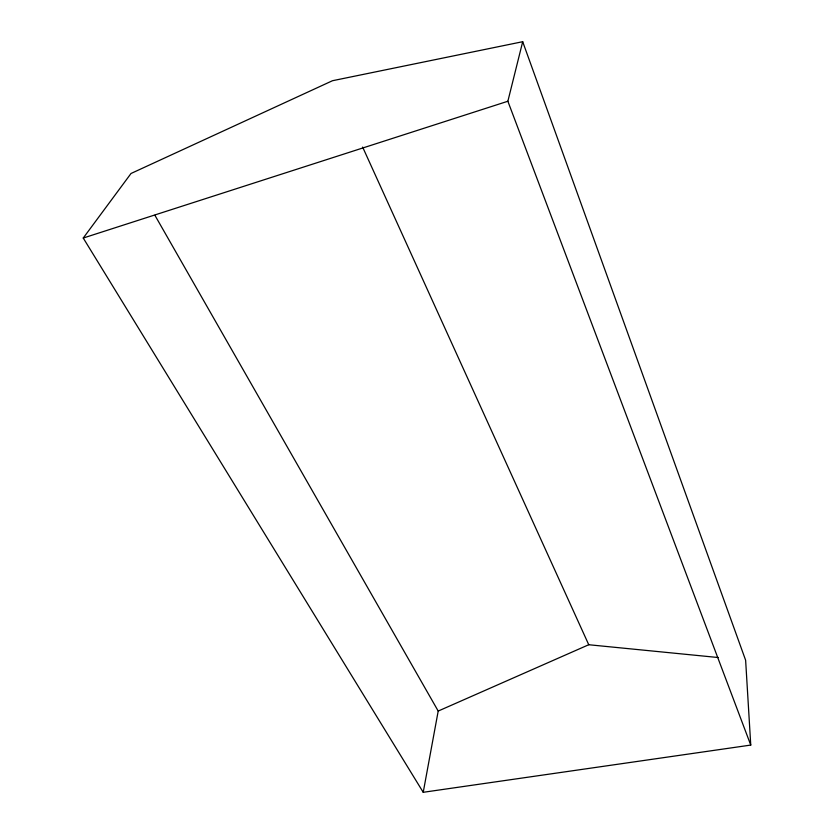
<?xml version="1.0" encoding="UTF-8"?>
<svg xmlns="http://www.w3.org/2000/svg" width="834" height="834" viewBox="0 0 834 834"><rect width="100%" height="100%" fill="white"/><g stroke="black" fill="none" stroke-linecap="round" stroke-linejoin="round"><path stroke-width="1.25" d="M423.224 792.3L83.244 238.034L131.021 173.482L332.485 80.721L522.699 41.7L745.627 660.236L750.756 745.075L423.224 792.3L438.204 711.058L154.895 215.266M750.756 745.075L507.864 101.248L522.699 41.7M438.204 711.058L588.752 644.734L718.408 657.546M83.244 238.034L507.864 101.248M362.634 147.076L588.752 644.734"/></g></svg>
